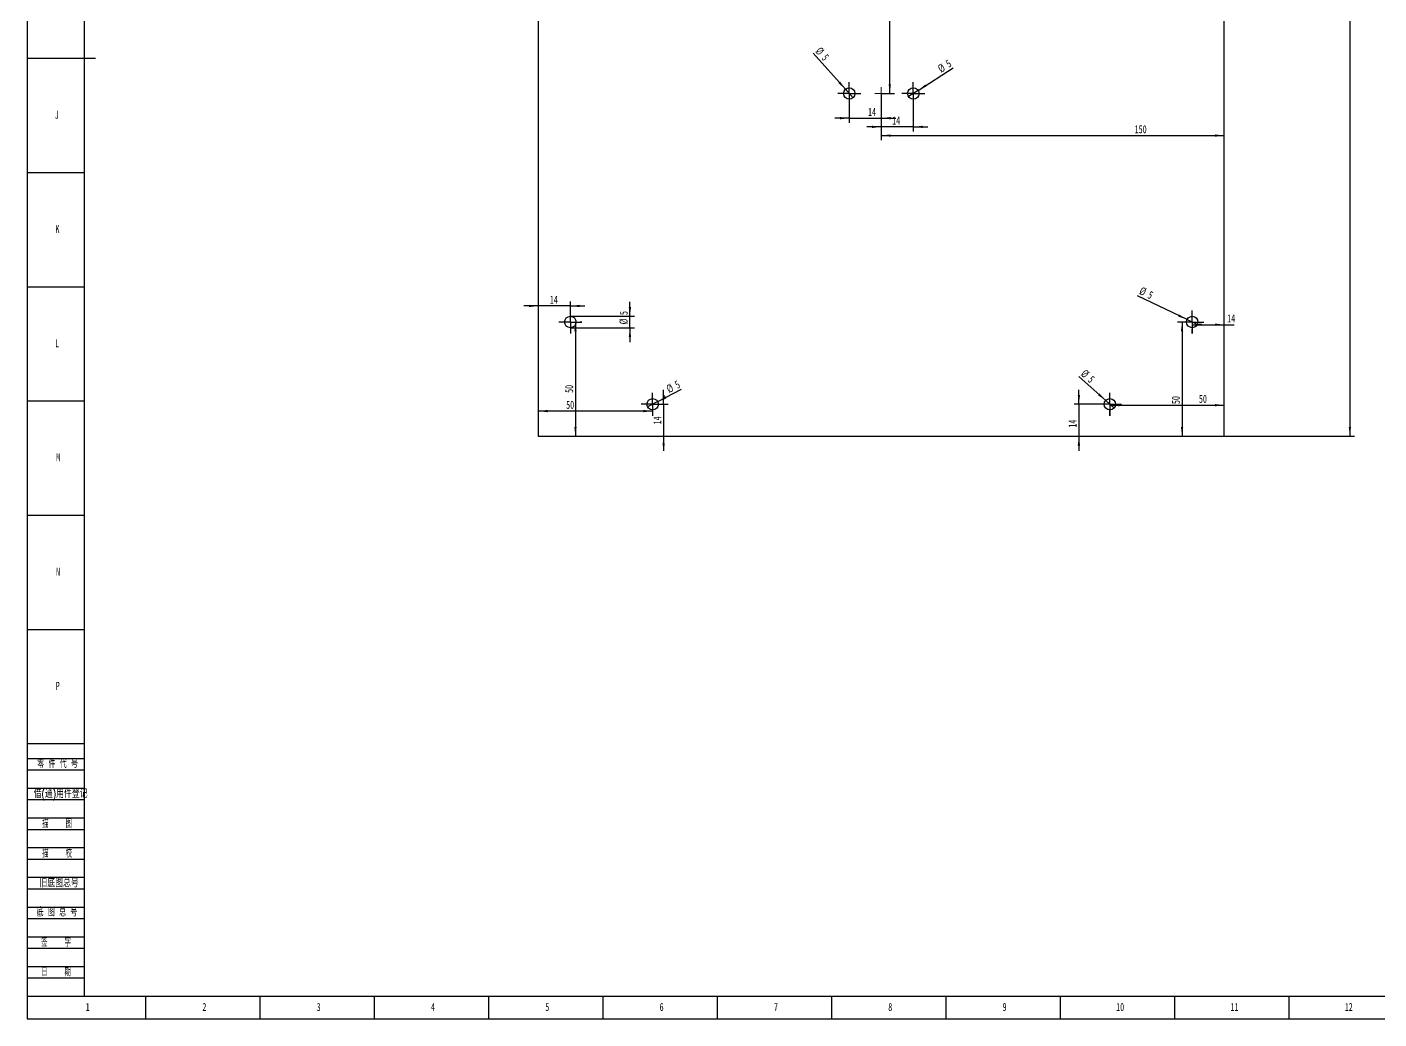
# Model space of a CAD drawing. Header units: millimetres. Extents: x 0 to 1189, y 0 to 841.
# Drawn here: x 0 to 591, y 0 to 434 of the extents above; entities that cross this region are included whole.
import ezdxf

# ---------------------------------------------------------------- set-up
doc = ezdxf.new("R2010")
doc.units = ezdxf.units.MM
doc.linetypes.add('CENTERX2', pattern=[20.32, 12.7, -2.54, 2.54, -2.54])
for name, color, linetype in [('10', 7, 'Continuous'), ('5', 7, 'Continuous'), ('9', 7, 'Continuous')]:
    doc.layers.add(name, color=color, linetype=linetype)
doc.styles.add('SLDTEXTSTYLE0', font='TXT', dxfattribs={"width": 0.7, "bigfont": 'bigfont'})
doc.styles.add('SLDTEXTSTYLE2', font='TXT', dxfattribs={"width": 0.614286, "bigfont": 'bigfont'})
doc.styles.add('SLDTEXTSTYLE4', font='TXT', dxfattribs={"width": 0.566667, "bigfont": 'bigfont'})
doc.styles.add('SLDTEXTSTYLE5', font='TXT', dxfattribs={"width": 0.7})
doc.dimstyles.new('SLDDIMSTYLE0', dxfattribs={"dimtxt": 3.5, "dimasz": 4.08, "dimexe": 0, "dimexo": 0.0625, "dimgap": 0.875, "dimtad": 2, "dimrnd": 1e-09, "dimzin": 12, "dimdsep": 46, "dimtxsty": 'SLDTEXTSTYLE5', "dimsah": 1, "dimcen": 0.09, "dimadec": 0, "dimazin": 3, "dimtfac": 1, "dimtofl": 0, "dimtmove": 0, "dimatfit": 3, "dimfxl": 0, "dimfrac": 2, "dimtolj": 1, "dimtzin": 12, "dimarcsym": 0})
doc.dimstyles.new('SLDDIMSTYLE1', dxfattribs={"dimtxt": 3.5, "dimasz": 4.08, "dimexe": 0, "dimexo": 0.0625, "dimgap": 0.875, "dimtad": 2, "dimrnd": 1e-09, "dimzin": 12, "dimdsep": 46, "dimtxsty": 'SLDTEXTSTYLE5', "dimblk1": 'NONE', "dimsah": 1, "dimcen": 0, "dimadec": 0, "dimazin": 3, "dimtfac": 1, "dimtmove": 0, "dimatfit": 3, "dimldrblk": 'NONE', "dimfxl": 0, "dimfrac": 2, "dimtolj": 1, "dimtzin": 12, "dimarcsym": 0})
doc.dimstyles.new('SLDDIMSTYLE2', dxfattribs={"dimtxt": 3.5, "dimasz": 4.08, "dimexe": 0, "dimexo": 0.0625, "dimgap": 0.875, "dimtad": 2, "dimrnd": 1e-09, "dimzin": 12, "dimdsep": 46, "dimtxsty": 'SLDTEXTSTYLE5', "dimsah": 1, "dimcen": 0.09, "dimadec": 0, "dimazin": 3, "dimtfac": 1, "dimtmove": 0, "dimatfit": 0, "dimfxl": 0, "dimfrac": 2, "dimtolj": 1, "dimtzin": 12, "dimarcsym": 0})
doc.dimstyles.new('SLDDIMSTYLE3', dxfattribs={"dimtxt": 3.5, "dimasz": 4.08, "dimexe": 0, "dimexo": 0.0625, "dimgap": 0.875, "dimtad": 2, "dimrnd": 1e-09, "dimzin": 12, "dimdsep": 46, "dimtxsty": 'SLDTEXTSTYLE5', "dimblk1": 'NONE', "dimsah": 1, "dimcen": 0, "dimadec": 0, "dimazin": 3, "dimtfac": 1, "dimtmove": 0, "dimatfit": 3, "dimldrblk": 'NONE', "dimfxl": 0, "dimfrac": 2, "dimtolj": 1, "dimtzin": 12, "dimarcsym": 0})

# ---------------------------------------------------------------- blocks, each defined once
blk = doc.blocks.new('_D_1')
at = {"layer": '10'}
for p, q in [((523.62, 555.03), (580.58, 555.03)), ((578.58, 555.03), (578.58, 255.03)), ((523.62, 255.03), (580.58, 255.03))]:
    blk.add_line(p, q, dxfattribs=at)
for points in [[(578.58, 555.03), (578.07, 550.95), (579.08, 550.95)], [(578.58, 255.03), (579.08, 259.11), (578.07, 259.11)]]:
    blk.add_solid(points, dxfattribs=at)
at = {"layer": '10', "insert": (574.06, 469.61), "char_height": 3.5, "attachment_point": 1, "rotation": 90, "style": 'SLDTEXTSTYLE5'}
blk.add_mtext('300', dxfattribs=at)
blk = doc.blocks.new('_D_2')
at = {"layer": '10'}
for p, q in [((377.33, 555.03), (377.33, 582.26)), ((377.33, 405.03), (377.33, 555.03)), ((373.62, 405.03), (379.33, 405.03))]:
    blk.add_line(p, q, dxfattribs=at)
for points in [[(377.33, 555.03), (376.82, 550.95), (377.84, 550.95)], [(377.33, 405.03), (377.84, 409.11), (376.82, 409.11)]]:
    blk.add_solid(points, dxfattribs=at)
at = {"layer": '10', "insert": (372.82, 577.65), "char_height": 3.5, "attachment_point": 1, "rotation": 90, "style": 'SLDTEXTSTYLE5'}
blk.add_mtext('150', dxfattribs=at)
blk = doc.blocks.new('_D_3')
at = {"layer": '10'}
for p, q in [((373.62, 405.03), (373.62, 384.65)), ((373.62, 386.65), (523.62, 386.65))]:
    blk.add_line(p, q, dxfattribs=at)
for points in [[(373.62, 386.65), (377.7, 386.14), (377.7, 387.15)], [(523.62, 386.65), (519.54, 387.15), (519.54, 386.14)]]:
    blk.add_solid(points, dxfattribs=at)
at = {"layer": '10', "insert": (484.44, 391.16), "char_height": 3.5, "attachment_point": 1, "style": 'SLDTEXTSTYLE5'}
blk.add_mtext('150', dxfattribs=at)
blk = doc.blocks.new('_D_6')
at = {"layer": '10'}
for p, q in [((263.68, 307.53), (263.68, 313.88)), ((237.62, 307.53), (265.68, 307.53)), ((263.68, 302.53), (263.68, 307.53)), ((237.62, 302.53), (265.68, 302.53)), ((263.68, 302.53), (263.68, 296.18))]:
    blk.add_line(p, q, dxfattribs=at)
for points in [[(263.68, 307.53), (264.19, 311.61), (263.17, 311.61)], [(263.68, 302.53), (263.17, 298.45), (264.19, 298.45)]]:
    blk.add_solid(points, dxfattribs=at)
at = {"layer": '10', "char_height": 3.5, "attachment_point": 1, "rotation": 90, "style": 'SLDTEXTSTYLE5'}
for s, insert in [('5', (259.17, 308.11)), ('%%c', (259.15, 303.99))]:
    blk.add_mtext(s, dxfattribs=dict(at, insert=insert))
blk = doc.blocks.new('_D_7')
at = {"layer": '10'}
for q in [(485.66, 316.56), (511.87, 303.95)]:
    blk.add_line((507.37, 306.12), q, dxfattribs=at)
blk.add_solid([(507.37, 306.12), (503.91, 308.34), (503.47, 307.43)], dxfattribs=at)
at = {"layer": '10', "char_height": 3.5, "attachment_point": 1, "rotation": 334.31344, "style": 'SLDTEXTSTYLE5'}
for s, insert in [('%%c', (487.61, 320.62)), ('5', (491.31, 318.83))]:
    blk.add_mtext(s, dxfattribs=dict(at, insert=insert))
blk = doc.blocks.new('_None')
blk = doc.blocks.new('_D_8')
at = {"layer": '10'}
for p, q in [((237.62, 310.03), (237.62, 314.06)), ((223.62, 312.06), (217.27, 312.06)), ((237.62, 312.06), (223.62, 312.06)), ((237.62, 312.06), (243.97, 312.06))]:
    blk.add_line(p, q, dxfattribs=at)
for points in [[(223.62, 312.06), (219.54, 312.57), (219.54, 311.55)], [(237.62, 312.06), (241.7, 311.55), (241.7, 312.57)]]:
    blk.add_solid(points, dxfattribs=at)
at = {"layer": '10', "insert": (228.65, 316.57), "char_height": 3.5, "attachment_point": 1, "style": 'SLDTEXTSTYLE5'}
blk.add_mtext('14', dxfattribs=at)
blk = doc.blocks.new('_D_9')
at = {"layer": '10'}
for p, q in [((239.86, 305.03), (239.86, 255.03)), ((242.62, 305.03), (241.86, 305.03))]:
    blk.add_line(p, q, dxfattribs=at)
for points in [[(239.86, 305.03), (239.36, 300.95), (240.37, 300.95)], [(239.86, 255.03), (240.37, 259.11), (239.36, 259.11)]]:
    blk.add_solid(points, dxfattribs=at)
at = {"layer": '10', "insert": (235.35, 274.01), "char_height": 3.5, "attachment_point": 1, "rotation": 90, "style": 'SLDTEXTSTYLE5'}
blk.add_mtext('50', dxfattribs=at)
blk = doc.blocks.new('_D_14')
at = {"layer": '10'}
for p, q in [((509.62, 303.87), (523.62, 303.87)), ((509.62, 300.03), (509.62, 301.87)), ((523.62, 303.87), (527.99, 303.87))]:
    blk.add_line(p, q, dxfattribs=at)
for points in [[(509.62, 303.87), (513.7, 303.36), (513.7, 304.38)], [(523.62, 303.87), (519.54, 304.38), (519.54, 303.36)]]:
    blk.add_solid(points, dxfattribs=at)
at = {"layer": '10', "insert": (524.91, 308.38), "char_height": 3.5, "attachment_point": 1, "style": 'SLDTEXTSTYLE5'}
blk.add_mtext('14', dxfattribs=at)
blk = doc.blocks.new('_D_15')
at = {"layer": '10'}
for p, q in [((504.62, 305.03), (503.17, 305.03)), ((505.17, 305.03), (505.17, 255.03))]:
    blk.add_line(p, q, dxfattribs=at)
for points in [[(505.17, 305.03), (504.66, 300.95), (505.68, 300.95)], [(505.17, 255.03), (505.68, 259.11), (504.66, 259.11)]]:
    blk.add_solid(points, dxfattribs=at)
at = {"layer": '10', "insert": (500.66, 269.14), "char_height": 3.5, "attachment_point": 1, "rotation": 90, "style": 'SLDTEXTSTYLE5'}
blk.add_mtext('50', dxfattribs=at)
blk = doc.blocks.new('_D_22')
at = {"layer": '10'}
for q in [(286.25, 275.63), (271.4, 267.88)]:
    blk.add_line((275.84, 270.19), q, dxfattribs=at)
blk.add_solid([(275.84, 270.19), (279.69, 271.63), (279.22, 272.53)], dxfattribs=at)
at = {"layer": '10', "char_height": 3.5, "attachment_point": 1, "rotation": 27.56241, "style": 'SLDTEXTSTYLE5'}
for s, insert in [('%%c', (279.18, 276.96)), ('5', (282.83, 278.85))]:
    blk.add_mtext(s, dxfattribs=dict(at, insert=insert))
blk = doc.blocks.new('_D_23')
at = {"layer": '10'}
for p, q in [((278.42, 269.03), (278.42, 275.38)), ((278.42, 269.03), (278.42, 255.03)), ((278.62, 269.03), (280.42, 269.03)), ((278.42, 255.03), (278.42, 248.68))]:
    blk.add_line(p, q, dxfattribs=at)
for points in [[(278.42, 269.03), (278.92, 273.11), (277.91, 273.11)], [(278.42, 255.03), (277.91, 250.95), (278.92, 250.95)]]:
    blk.add_solid(points, dxfattribs=at)
at = {"layer": '10', "insert": (273.9, 260.26), "char_height": 3.5, "attachment_point": 1, "rotation": 90, "style": 'SLDTEXTSTYLE5'}
blk.add_mtext('14', dxfattribs=at)
blk = doc.blocks.new('_D_24')
at = {"layer": '10'}
for p, q in [((273.62, 266.05), (223.62, 266.05)), ((273.62, 264.03), (273.62, 264.05))]:
    blk.add_line(p, q, dxfattribs=at)
for points in [[(223.62, 266.05), (227.7, 265.54), (227.7, 266.56)], [(273.62, 266.05), (269.54, 266.56), (269.54, 265.54)]]:
    blk.add_solid(points, dxfattribs=at)
at = {"layer": '10', "insert": (235.78, 270.56), "char_height": 3.5, "attachment_point": 1, "style": 'SLDTEXTSTYLE5'}
blk.add_mtext('50', dxfattribs=at)
blk = doc.blocks.new('_D_25')
at = {"layer": '10'}
for q in [(459.95, 281.25), (475.48, 267.37)]:
    blk.add_line((471.76, 270.7), q, dxfattribs=at)
blk.add_solid([(471.76, 270.7), (469.05, 273.8), (468.37, 273.04)], dxfattribs=at)
at = {"layer": '10', "char_height": 3.5, "attachment_point": 1, "rotation": 318.21685, "style": 'SLDTEXTSTYLE5'}
for s, insert in [('%%c', (462.94, 284.59)), ('5', (466, 281.84))]:
    blk.add_mtext(s, dxfattribs=dict(at, insert=insert))
blk = doc.blocks.new('_D_26')
at = {"layer": '10'}
for p, q in [((460.05, 269.03), (460.05, 275.38)), ((468.62, 269.03), (458.05, 269.03)), ((460.05, 269.03), (460.05, 255.03)), ((460.05, 255.03), (460.05, 248.68))]:
    blk.add_line(p, q, dxfattribs=at)
for points in [[(460.05, 269.03), (460.56, 273.11), (459.54, 273.11)], [(460.05, 255.03), (459.54, 250.95), (460.56, 250.95)]]:
    blk.add_solid(points, dxfattribs=at)
at = {"layer": '10', "insert": (455.54, 258.81), "char_height": 3.5, "attachment_point": 1, "rotation": 90, "style": 'SLDTEXTSTYLE5'}
blk.add_mtext('14', dxfattribs=at)
blk = doc.blocks.new('_D_27')
at = {"layer": '10'}
for p, q in [((473.62, 268.64), (523.62, 268.64)), ((473.62, 264.03), (473.62, 266.64))]:
    blk.add_line(p, q, dxfattribs=at)
for points in [[(473.62, 268.64), (477.7, 268.14), (477.7, 269.15)], [(523.62, 268.64), (519.54, 269.15), (519.54, 268.14)]]:
    blk.add_solid(points, dxfattribs=at)
at = {"layer": '10', "insert": (512.55, 273.16), "char_height": 3.5, "attachment_point": 1, "style": 'SLDTEXTSTYLE5'}
blk.add_mtext('50', dxfattribs=at)
blk = doc.blocks.new('_D_36')
at = {"layer": '10'}
for q in [(343.82, 422.74), (361.28, 403.17)]:
    blk.add_line((357.96, 406.9), q, dxfattribs=at)
blk.add_solid([(357.96, 406.9), (355.62, 410.28), (354.86, 409.61)], dxfattribs=at)
at = {"layer": '10', "char_height": 3.5, "attachment_point": 1, "rotation": 311.73297, "style": 'SLDTEXTSTYLE5'}
for s, insert in [('%%c', (347.19, 425.74)), ('5', (349.91, 422.66))]:
    blk.add_mtext(s, dxfattribs=dict(at, insert=insert))
blk = doc.blocks.new('_D_37')
at = {"layer": '10'}
for q in [(405.06, 416.25), (385.52, 403.68)]:
    blk.add_line((389.72, 406.39), q, dxfattribs=at)
blk.add_solid([(389.72, 406.39), (393.43, 408.17), (392.88, 409.02)], dxfattribs=at)
at = {"layer": '10', "char_height": 3.5, "attachment_point": 1, "rotation": 32.74543, "style": 'SLDTEXTSTYLE5'}
for s, insert in [('5', (401.34, 419.19)), ('%%c', (397.87, 416.98))]:
    blk.add_mtext(s, dxfattribs=dict(at, insert=insert))
blk = doc.blocks.new('_D_38')
at = {"layer": '10'}
for p, q in [((373.62, 405.03), (373.62, 388.45)), ((387.62, 400.03), (387.62, 388.45)), ((373.62, 390.45), (367.27, 390.45)), ((387.62, 390.45), (373.62, 390.45)), ((387.62, 390.45), (393.97, 390.45))]:
    blk.add_line(p, q, dxfattribs=at)
for points in [[(373.62, 390.45), (369.54, 390.96), (369.54, 389.95)], [(387.62, 390.45), (391.7, 389.95), (391.7, 390.96)]]:
    blk.add_solid(points, dxfattribs=at)
at = {"layer": '10', "insert": (378.38, 394.97), "char_height": 3.5, "attachment_point": 1, "style": 'SLDTEXTSTYLE5'}
blk.add_mtext('14', dxfattribs=at)
blk = doc.blocks.new('_D_39')
at = {"layer": '10'}
for p, q in [((373.62, 405.03), (373.62, 392.26)), ((359.62, 400.03), (359.62, 392.26)), ((359.62, 394.26), (353.27, 394.26)), ((359.62, 394.26), (373.62, 394.26)), ((373.62, 394.26), (379.97, 394.26))]:
    blk.add_line(p, q, dxfattribs=at)
for points in [[(359.62, 394.26), (355.54, 394.77), (355.54, 393.75)], [(373.62, 394.26), (377.7, 393.75), (377.7, 394.77)]]:
    blk.add_solid(points, dxfattribs=at)
at = {"layer": '10', "insert": (367.82, 398.77), "char_height": 3.5, "attachment_point": 1, "style": 'SLDTEXTSTYLE5'}
blk.add_mtext('14', dxfattribs=at)
blk = doc.blocks.new('SW_CENTERMARKSYMBOL_2')
at = {"layer": '10', "color": 0}
for p, q in [((-2.5, 0), (-5, 0)), ((0, 0), (-2.5, 0)), ((0, 2.5), (0, 5)), ((0, 0), (0, 2.5)), ((0, 0), (0, -2.5)), ((0, 0), (2.5, 0)), ((2.5, 0), (5, 0)), ((0, -2.5), (0, -5))]:
    blk.add_line(p, q, dxfattribs=at)
blk = doc.blocks.new('SW_CENTERMARKSYMBOL_3')
at = {"layer": '10', "color": 0}
for p, q in [((-2.5, 0), (-5, 0)), ((0, 0), (-2.5, 0)), ((0, 2.5), (0, 5)), ((0, 0), (0, 2.5)), ((0, 0), (0, -2.5)), ((0, 0), (2.5, 0)), ((2.5, 0), (5, 0)), ((0, -2.5), (0, -5))]:
    blk.add_line(p, q, dxfattribs=at)
blk = doc.blocks.new('SW_CENTERMARKSYMBOL_4')
at = {"layer": '10', "color": 0}
for p, q in [((-2.5, 0), (-5, 0)), ((0, 0), (-2.5, 0)), ((0, 2.5), (0, 5)), ((0, 0), (0, 2.5)), ((0, 0), (0, -2.5)), ((0, 0), (2.5, 0)), ((2.5, 0), (5, 0)), ((0, -2.5), (0, -5))]:
    blk.add_line(p, q, dxfattribs=at)
blk = doc.blocks.new('SW_CENTERMARKSYMBOL_6')
at = {"layer": '10', "color": 0}
for p, q in [((-2.5, 0), (-5, 0)), ((0, 0), (-2.5, 0)), ((0, 2.5), (0, 5)), ((0, 0), (0, 2.5)), ((0, 0), (0, -2.5)), ((0, 0), (2.5, 0)), ((2.5, 0), (5, 0)), ((0, -2.5), (0, -5))]:
    blk.add_line(p, q, dxfattribs=at)
blk = doc.blocks.new('SW_CENTERMARKSYMBOL_10')
at = {"layer": '10', "color": 0}
for p, q in [((-2.5, 0), (-5, 0)), ((0, 0), (-2.5, 0)), ((0, 2.5), (0, 5)), ((0, 0), (0, 2.5)), ((0, 0), (0, -2.5)), ((0, 0), (2.5, 0)), ((2.5, 0), (5, 0)), ((0, -2.5), (0, -5))]:
    blk.add_line(p, q, dxfattribs=at)
blk = doc.blocks.new('SW_CENTERMARKSYMBOL_11')
at = {"layer": '10', "color": 0}
for p, q in [((-2.5, 0), (-5, 0)), ((0, 0), (-2.5, 0)), ((0, 2.5), (0, 5)), ((0, 0), (0, 2.5)), ((0, 0), (0, -2.5)), ((0, 0), (2.5, 0)), ((2.5, 0), (5, 0)), ((0, -2.5), (0, -5))]:
    blk.add_line(p, q, dxfattribs=at)

msp = doc.modelspace()

# ---------------------------------------------------------------- linework, layer by layer
at = {"color": 7, "linetype": 'Continuous', "lineweight": 25}
for p, q in [((223.62, 705.034), (223.62, 255.034)), ((523.62, 255.034), (523.62, 705.034)), ((223.62, 255.034), (523.62, 255.034))]:
    msp.add_line(p, q, dxfattribs=at)
at = {"color": 7, "linetype": 'CENTERX2', "lineweight": 18}
for p, q in [((376.37, 405.034), (370.87, 405.034)), ((373.62, 402.284), (373.62, 407.784))]:
    msp.add_line(p, q, dxfattribs=at)
at = {"color": 7, "linetype": 'Continuous', "lineweight": 25}
for centre in [(359.62, 405.034), (387.62, 405.034), (237.62, 305.034), (509.62, 305.034), (273.62, 269.034), (473.62, 269.034)]:
    msp.add_circle(centre, 2.5, dxfattribs=at)
at = {"layer": '5', "color": 7}
for p, q in [((0, 841), (0, 0)), ((0, 114), (25, 114)), ((0, 109), (25, 109)), ((0, 101), (25, 101)), ((0, 96), (25, 96)), ((0, 88), (25, 88)), ((0, 83), (25, 83)), ((0, 75), (25, 75)), ((0, 70), (25, 70)), ((0, 62), (25, 62)), ((0, 57), (25, 57)), ((0, 49), (25, 49)), ((0, 44), (25, 44)), ((0, 36), (25, 36)), ((0, 31), (25, 31)), ((0, 23), (25, 23)), ((0, 18), (25, 18)), ((0, 0), (1189, 0))]:
    msp.add_line(p, q, dxfattribs=at)
at = {"layer": '5', "color": 7, "lineweight": 25}
for p, q in [((25, 831.05), (25, 10)), ((0, 10), (1179, 10))]:
    msp.add_line(p, q, dxfattribs=at)
at = {"layer": '5', "lineweight": 25}
msp.add_line((0, 420.5), (30, 420.5), dxfattribs=at)
at = {"layer": '5'}
for p, q in [((0, 370.5), (25, 370.5)), ((0, 320.5), (25, 320.5)), ((0, 270.5), (25, 270.5)), ((0, 220.5), (25, 220.5)), ((0, 170.5), (25, 170.5)), ((0, 120.5), (25, 120.5)), ((52, 0), (52, 10)), ((102, 0), (102, 10)), ((152, 0), (152, 10)), ((202, 0), (202, 10)), ((252, 0), (252, 10)), ((302, 0), (302, 10)), ((352, 0), (352, 10)), ((402, 0), (402, 10)), ((452, 0), (452, 10)), ((502, 0), (502, 10)), ((552, 0), (552, 10))]:
    msp.add_line(p, q, dxfattribs=at)

# ---------------------------------------------------------------- block references
at = {"layer": '10'}
for name, p in [('SW_CENTERMARKSYMBOL_10', (359.62, 405.034)), ('SW_CENTERMARKSYMBOL_11', (387.62, 405.034)), ('SW_CENTERMARKSYMBOL_4', (237.62, 305.034)), ('SW_CENTERMARKSYMBOL_6', (509.62, 305.034)), ('SW_CENTERMARKSYMBOL_2', (273.62, 269.034)), ('SW_CENTERMARKSYMBOL_3', (473.62, 269.034))]:
    msp.add_blockref(name, p, dxfattribs=at)

# ---------------------------------------------------------------- texts
at = {"layer": '10', "char_height": 3.5, "attachment_point": 2, "style": 'SLDTEXTSTYLE5'}
for s, insert in [('J', (13.015, 397.515)), ('K', (13.32, 347.515)), ('L', (13.181, 297.515)), ('M', (13.597, 247.515)), ('N', (13.549, 197.515)), ('P', (13.444, 147.515)), ('1', (26.544, 7.015)), ('2', (77.544, 7.015)), ('3', (127.544, 7.015)), ('4', (177.544, 7.015)), ('5', (227.544, 7.015)), ('6', (277.547, 7.015)), ('7', (327.547, 7.015)), ('8', (377.547, 7.015)), ('9', (427.547, 7.015)), ('10', (478.089, 7.015)), ('11', (528.089, 7.015)), ('12', (578.089, 7.015))]:
    msp.add_mtext(s, dxfattribs=dict(at, insert=insert))
at = {"layer": '9', "color": 7, "char_height": 3.5}
for s, insert, attachment_point, style in [('零 件 代 号', (4.482, 113.36), 1, 'SLDTEXTSTYLE2'), ('借(通)用件登记', (2.933, 100.276), 1, 'SLDTEXTSTYLE0'), ('描    图', (13.129, 87.176), 2, 'SLDTEXTSTYLE4'), ('描    校', (13.129, 74.137), 2, 'SLDTEXTSTYLE4'), ('旧底图总号', (5.459, 61.201), 1, 'SLDTEXTSTYLE0'), ('底 图 总 号', (4.212, 48.433), 1, 'SLDTEXTSTYLE2'), ('签    字', (12.691, 35.193), 2, 'SLDTEXTSTYLE4'), ('日    期', (12.691, 22.233), 2, 'SLDTEXTSTYLE4')]:
    msp.add_mtext(s, dxfattribs=dict(at, insert=insert, attachment_point=attachment_point, style=style))

# ---------------------------------------------------------------- dimensions: what is measured, and where the dimension line sits
at = {"layer": '10'}
for base, p1, p2, dimstyle, picture, middle in [((375.165, 555.034), (373.62, 405.034), (523.62, 555.034), 'SLDDIMSTYLE0', '_D_2', (375.165, 579.952)), ((576.41, 255.034), (523.62, 555.034), (523.62, 255.034), 'SLDDIMSTYLE0', '_D_1', (576.41, 471.911)), ((237.699, 255.034), (237.62, 305.034), (223.62, 255.034), 'SLDDIMSTYLE0', '_D_9', (237.699, 275.548)), ((503.003, 255.034), (509.62, 305.034), (523.62, 255.034), 'SLDDIMSTYLE0', '_D_15', (503.003, 270.671)), ((276.25, 255.034), (273.62, 269.034), (223.62, 255.034), 'SLDDIMSTYLE2', '_D_23', (276.25, 261.792)), ((457.885, 255.034), (473.62, 269.034), (523.62, 255.034), 'SLDDIMSTYLE2', '_D_26', (457.885, 260.343))]:
    dim = msp.add_linear_dim(base=base, p1=p1, p2=p2, angle=90, dimstyle=dimstyle, dxfattribs=at)
    dim.commit()
    dim.dimension.update_dxf_attribs({"geometry": picture, "text_midpoint": middle, "dimtype": 160})
for p1, p2, dimstyle, picture, middle in [((361.284, 403.168), (357.956, 406.9), 'SLDDIMSTYLE3', '_D_36', (345.593, 420.759)), ((385.517, 403.682), (389.723, 406.386), 'SLDDIMSTYLE3', '_D_37', (402.848, 414.827)), ((511.873, 303.95), (507.367, 306.118), 'SLDDIMSTYLE1', '_D_7', (488.068, 315.4)), ((475.484, 267.368), (471.756, 270.7), 'SLDDIMSTYLE1', '_D_25', (461.893, 279.513)), ((271.404, 267.877), (275.836, 270.191), 'SLDDIMSTYLE1', '_D_22', (284.007, 274.455))]:
    dim = msp.add_diameter_dim_2p(p1=p1, p2=p2, dimstyle=dimstyle, dxfattribs=at)
    dim.commit()
    dim.dimension.update_dxf_attribs({"geometry": picture, "text_midpoint": middle, "dimtype": 163})
for base, p1, p2, dimstyle, picture, middle in [((373.62, 396.426), (359.62, 405.034), (373.62, 405.034), 'SLDDIMSTYLE2', '_D_39', (369.352, 396.426)), ((373.62, 392.62), (387.62, 405.034), (373.62, 405.034), 'SLDDIMSTYLE2', '_D_38', (379.919, 392.62)), ((523.62, 388.811), (373.62, 405.034), (523.62, 255.034), 'SLDDIMSTYLE0', '_D_3', (486.745, 388.811)), ((223.62, 314.227), (237.62, 305.034), (223.62, 255.034), 'SLDDIMSTYLE2', '_D_8', (230.185, 314.227)), ((523.62, 306.036), (509.62, 305.034), (523.62, 255.034), 'SLDDIMSTYLE0', '_D_14', (526.45, 306.036)), ((523.62, 270.81), (473.62, 269.034), (523.62, 255.034), 'SLDDIMSTYLE0', '_D_27', (514.088, 270.81)), ((223.62, 268.218), (273.62, 269.034), (223.62, 255.034), 'SLDDIMSTYLE0', '_D_24', (237.313, 268.218))]:
    dim = msp.add_linear_dim(base=base, p1=p1, p2=p2, dimstyle=dimstyle, dxfattribs=at)
    dim.commit()
    dim.dimension.update_dxf_attribs({"geometry": picture, "text_midpoint": middle, "dimtype": 160})
dim = msp.add_linear_dim(base=(260.994, 307.534), p1=(237.62, 302.534), p2=(237.62, 307.534), angle=90, text='%%c<>', dimstyle='SLDDIMSTYLE2', dxfattribs=at)
dim.commit()
dim.dimension.update_dxf_attribs({"geometry": '_D_6', "text_midpoint": (260.994, 306.82), "dimtype": 160})

doc.saveas('drawing.dxf')
